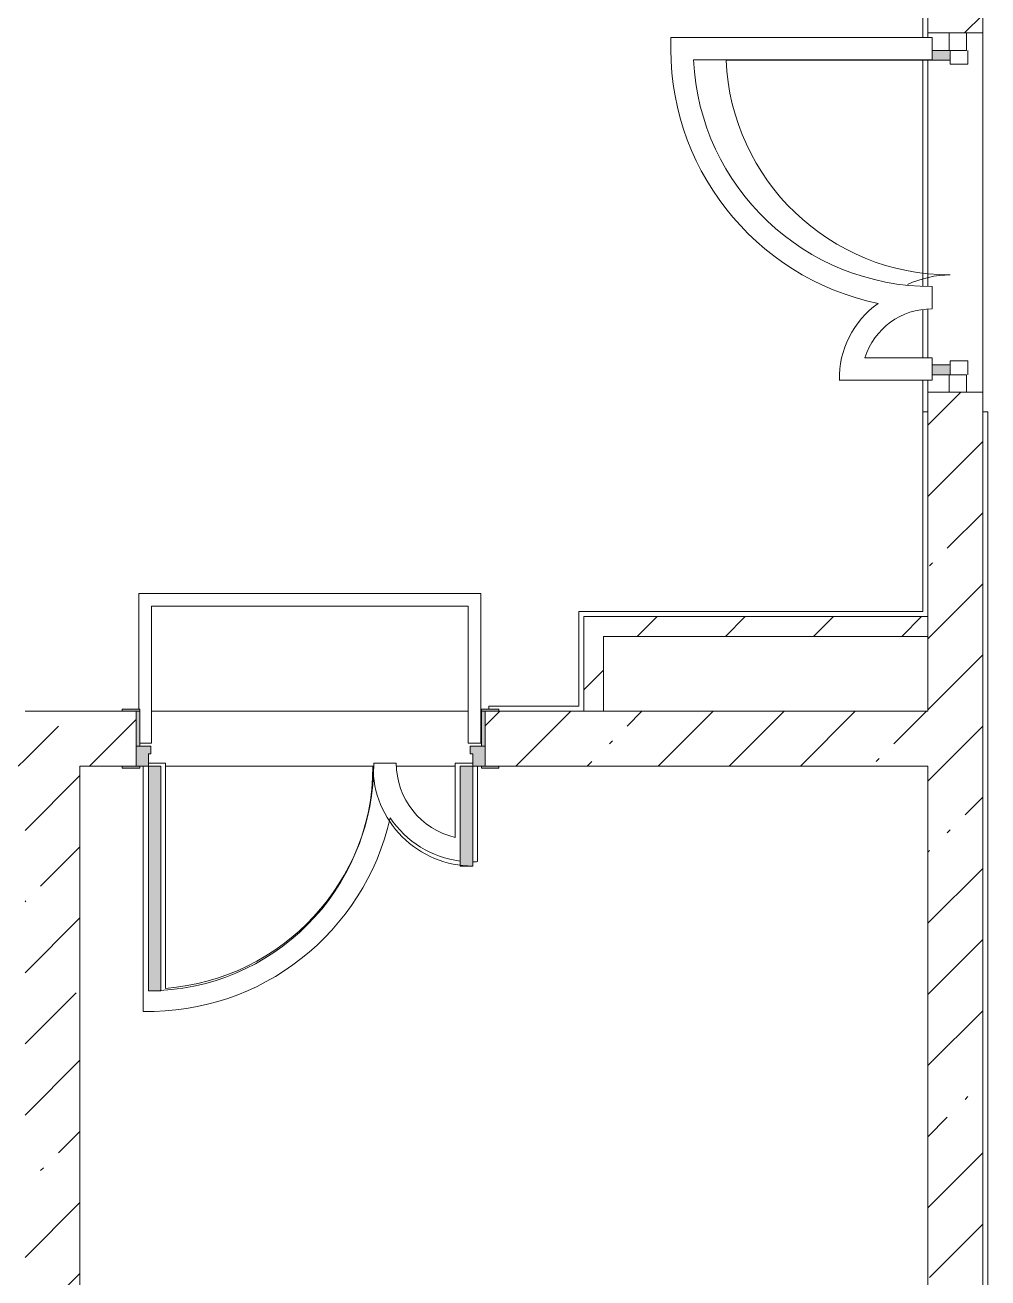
# Model space of a CAD drawing. Header units: millimetres. Extents: x -5507 to 191320, y -8553 to 29000.
# Drawn here: x 134200 to 138061, y 5629 to 10650 of the extents above; entities that cross this region are included whole.
import ezdxf

# ---------------------------------------------------------------- set-up
doc = ezdxf.new("R2010")
doc.units = ezdxf.units.MM
for name, color, linetype, lineweight, true_color in [('A-DETL-GENF-6', 7, 'Continuous', 5, 0xaaaaaa), ('A-DOOR-1', 7, 'Continuous', 5, 0xaaaaaa), ('A-DOOR-2', 7, 'Continuous', 5, 0xe2e2e2), ('A-DOOR-FRAM-1', 7, 'Continuous', 5, 0xe2e2e2), ('A-DOOR-FRAM-2', 7, 'Continuous', 5, 0xaaaaaa), ('A-FLOR-2', 7, 'Continuous', 5, 0xaaaaaa)]:
    doc.layers.add(name, color=color, linetype=linetype, lineweight=lineweight, true_color=true_color)
for name, color, linetype, lineweight in [('A-GLAZ-CWMG-1', 7, 'Continuous', 5), ('A-WALL', 7, 'Continuous', 9), ('I-WALL-2', 7, 'Continuous', 5), ('S-STRS', 7, 'Continuous', 5)]:
    doc.layers.add(name, color=color, linetype=linetype, lineweight=lineweight)
pattern_1 = [(45, (62340, 0), (-285.1231, 285.1231), []), (45, (62625.1, 0), (-285.1231, 285.1231), [504.031, -100.806, 16.764, -84.042])]
pattern_2 = [(45, (62339.98, 0), (-176.7767, 176.7767), [])]

# ---------------------------------------------------------------- blocks, each defined once
blk = doc.blocks.new('110_Дверь_СКБ_2Ст - Д-1 Лестничная клетка EIS60-24319353-3_5_1_птичка')
at = {"layer": 'A-DOOR-2'}
for points in [[(612.5, 1010), (612.5, 110), (662.5, 110), (662.5, 1010)], [(-628.7, 510), (-637.5, 510), (-637.5, 110), (-587.5, 110), (-587.5, 510)], [(712.5, 30), (697.5, 30), (697.5, -110), (712.5, -110)]]:
    blk.add_hatch(color=256, dxfattribs=at).paths.add_polyline_path(points)
h = blk.add_hatch(color=256, dxfattribs=at)
h.paths.add_polyline_path([(662.5, 110), (662.5, 60), (652.5, 60), (652.5, 30), (712.5, 30), (712.5, 110)])
h.paths.add_polyline_path([(-637.5, 110), (-687.5, 110), (-687.5, 30), (-627.5, 30), (-628.7, 60), (-637.5, 60)])
at = {"layer": 'A-DOOR-FRAM-1'}
for points in [[(-742.5, 118), (-742.5, 110), (-672.5, 110), (-672.5, 118)], [(697.5, 118), (697.5, 110), (767.5, 110), (767.5, 118)], [(-672.5, 30), (-687.5, 30), (-687.5, -110), (-672.5, -110)], [(-672.5, -110), (-742.5, -110), (-742.5, -118), (-672.5, -118)], [(697.5, -110), (697.5, -118), (767.5, -118), (767.5, -110)]]:
    blk.add_hatch(color=256, dxfattribs=at).paths.add_polyline_path(points)
at = {"layer": 'A-DOOR-1'}
for p, q in [((662.5, 1010), (612.5, 1010)), ((612.5, 1010), (612.5, 110)), ((662.5, 110), (662.5, 1010)), ((-637.5, 510), (-637.5, 110)), ((-587.5, 510), (-637.5, 510)), ((-587.5, 110), (-587.5, 510)), ((-637.5, 110), (-587.5, 110)), ((612.5, 110), (662.5, 110))]:
    blk.add_line(p, q, dxfattribs=at)
for centre, radius, start, end in [((662.5, 110), 900, 90, 180), ((-637.5, 110), 400, 360, 90)]:
    blk.add_arc(centre, radius, start, end, dxfattribs=at)
at = {"layer": 'A-DOOR-FRAM-2'}
for p, q in [((-672.5, 118), (-742.5, 118)), ((-742.5, 118), (-742.5, 110)), ((-742.5, 110), (-672.5, 110)), ((-637.5, 110), (-687.5, 110)), ((-687.5, 110), (-687.5, 30)), ((-672.5, 110), (-672.5, 118)), ((-637.5, 60), (-637.5, 110)), ((662.5, 110), (662.5, 60)), ((712.5, 110), (662.5, 110)), ((767.5, 118), (697.5, 118)), ((697.5, 118), (697.5, 110)), ((697.5, 110), (767.5, 110)), ((712.5, 30), (712.5, 110)), ((767.5, 110), (767.5, 118)), ((-627.5, 60), (-637.5, 60)), ((-627.5, 30), (-627.5, 60)), ((662.5, 60), (652.5, 60)), ((652.5, 60), (652.5, 30)), ((-687.5, 30), (-627.5, 30)), ((-672.5, 30), (-687.5, 30)), ((-687.5, 30), (-687.5, -110)), ((-672.5, -110), (-672.5, 30)), ((652.5, 30), (712.5, 30)), ((712.5, 30), (697.5, 30)), ((697.5, 30), (697.5, -110)), ((712.5, -110), (712.5, 30)), ((-672.5, -110), (-742.5, -110)), ((-742.5, -110), (-742.5, -118)), ((-742.5, -118), (-672.5, -118)), ((-687.5, -110), (-672.5, -110)), ((-672.5, -118), (-672.5, -110)), ((697.5, -110), (712.5, -110)), ((767.5, -110), (697.5, -110)), ((697.5, -110), (697.5, -118)), ((697.5, -118), (767.5, -118)), ((767.5, -118), (767.5, -110))]:
    blk.add_line(p, q, dxfattribs=at)
blk = doc.blocks.new('Прямоугольный импост - 50 x 70 мм-32306832-3_5_1_птичка')
at = {"layer": 'A-GLAZ-CWMG-1'}
for p, q in [((-70, 35), (0, 35)), ((-70, -35), (-70, 35)), ((0, 35), (0, -35)), ((0, -35), (-70, -35))]:
    blk.add_line(p, q, dxfattribs=at)
blk = doc.blocks.new('Дверь_Витражная_остекление_ - ДВН_ДАО_Главный вход_1200 в свету Д-22 _п_-32306833-3_5_1_птичка')
at = {"layer": 'A-DOOR-2'}
for points in [[(-610, -35), (-610, -30), (-650, -35), (-650, -103), (-611.7, -103), (-610, -89.5)], [(650, -89.5), (650, -30), (610, -35), (610, -103), (650, -103)]]:
    blk.add_hatch(color=256, dxfattribs=at).paths.add_polyline_path(points)
at = {"layer": 'A-DETL-GENF-6'}
for p, q in [((-650, 40), (-595, 40)), ((-595, 40), (-595, -30)), ((650, 40), (595, 40)), ((595, 40), (595, -30)), ((-610, -30), (-650, -30)), ((-595, -30), (-650, -30)), ((-650, -35), (-650, -103)), ((-610, -930), (-610, -30)), ((595, -30), (650, -30)), ((610, -30), (610, -103)), ((650, -30), (610, -30)), ((650, -103), (650, -35))]:
    blk.add_line(p, q, dxfattribs=at)
at = {"layer": 'A-DOOR-1'}
for p, q in [((-650, -103), (-650, -35)), ((650, -103), (650, -35))]:
    blk.add_line(p, q, dxfattribs=at)
for centre, radius, start, end in [((-650, -30), 900, 272.4768, 0), ((650, -30), 400, 180, 205.3454)]:
    blk.add_arc(centre, radius, start, end, dxfattribs=at)
blk = doc.blocks.new('Прямоугольный импост - 50 x 70 мм-32306835-3_5_1_птичка')
at = {"layer": 'A-GLAZ-CWMG-1'}
for p, q in [((0, 35), (-70, 35)), ((-70, 35), (-70, -35)), ((0, -35), (0, 35)), ((-70, -35), (0, -35))]:
    blk.add_line(p, q, dxfattribs=at)

msp = doc.modelspace()

# ---------------------------------------------------------------- hatches: boundary and pattern name
at = {"layer": 'I-WALL-2'}
h = msp.add_hatch(dxfattribs=at)
h.set_pattern_fill('FP_62', color=256, style=0, pattern_type=2)
h.set_pattern_definition(pattern_1)
h.paths.add_polyline_path([(137850.5, 7900), (138040, 7900), (138040, 9179), (137820, 9179), (137820, 7900)])
h.paths.add_polyline_path([(137820, 10619), (138040, 10619), (138040, 10900), (137820, 10900)])
h = msp.add_hatch(dxfattribs=at)
h.set_pattern_fill('FP_67', color=256, style=0, pattern_type=2)
h.set_pattern_definition(pattern_2)
h.paths.add_polyline_path([(136520, 7900), (136520, 8280), (136440, 8280), (136440, 7900)])
h = msp.add_hatch(dxfattribs=at)
h.set_pattern_fill('FP_67', color=256, style=0, pattern_type=2)
h.set_pattern_definition(pattern_2)
h.paths.add_polyline_path([(137820, 8200), (137820, 8280), (136520, 8280), (136520, 8200)])
h = msp.add_hatch(dxfattribs=at)
h.set_pattern_fill('FP_62', color=256, style=0, pattern_type=2)
h.set_pattern_definition(pattern_1)
h.paths.add_polyline_path([(129900, 7680), (130600, 7680), (130600, 7900), (129200, 7900), (129200, 7680), (129820, 7680)])
h.paths.add_polyline_path([(134121.8, 7680), (134200, 7680), (134200, 7900), (134000, 7900), (134000, 7680), (134030, 7680)])
h.paths.add_polyline_path([(131700, 7680), (133050, 7680), (133050, 7900), (131700, 7900), (131700, 7751.3)])
h = msp.add_hatch(dxfattribs=at)
h.set_pattern_fill('FP_62', color=256, style=0, pattern_type=2)
h.set_pattern_definition(pattern_1)
h.paths.add_polyline_path([(136100, 7680), (137820, 7680), (137820, 7900), (136045, 7900), (136045, 7680)])
h.paths.add_polyline_path([(134590, 7680), (134645, 7680), (134645, 7900), (134200, 7900), (134200, 7680), (134420, 7680)])
h = msp.add_hatch(dxfattribs=at)
h.set_pattern_fill('FP_62', color=256, style=0, pattern_type=2)
h.set_pattern_definition(pattern_1)
h.paths.add_polyline_path([(137850.5, 120), (138040, 120), (138040, 350), (137820, 350), (137820, 120)])
h.paths.add_polyline_path([(137850.5, 1150), (138040, 1150), (138040, 3550), (137820, 3550), (137820, 1150)])
h.paths.add_polyline_path([(137820, 4050), (138040, 4050), (138040, 7900), (137820, 7900), (137820, 4280.5)])
h = msp.add_hatch(dxfattribs=at)
h.set_pattern_fill('FP_62', color=256, style=0, pattern_type=2)
h.set_pattern_definition(pattern_1)
h.paths.add_polyline_path([(134200, 120), (134420, 120), (134420, 7680), (134200, 7680), (134200, 1966.6)])

# ---------------------------------------------------------------- linework, layer by layer
at = {"layer": 'A-FLOR-2'}
for p, q in [((137800, 10880), (137800, 10600.7)), ((137837, 10600.7), (136789.9, 10600.7)), ((137837, 10510.7), (137837, 10600.7)), ((136880.1, 10510.7), (137837, 10510.7)), ((137800, 9604.5), (137800, 10510.7)), ((137837, 9512.6), (137837, 9602.6)), ((137800, 9316.6), (137800, 9509.1)), ((137837, 9316.6), (137567.6, 9316.6)), ((137837, 9226.6), (137837, 9316.6)), ((137465, 9226.6), (137837, 9226.6)), ((137800, 9226.6), (137800, 8300)), ((137800, 9100), (137820, 9100)), ((138040, 9100), (138061, 9100)), ((138061, 9100), (138061, 4070)), ((136026.9, 8371.9), (134656.9, 8371.9)), ((134656.9, 8371.9), (134656.9, 7908)), ((136026.9, 7771.9), (136026.9, 8371.9)), ((134706.9, 7771.9), (134706.9, 8321.9)), ((134706.9, 8321.9), (135976.9, 8321.9)), ((135976.9, 8321.9), (135976.9, 7771.9)), ((136420, 7920), (136420, 8300)), ((136420, 8300), (137800, 8300)), ((136060, 7908), (136060, 7920)), ((136060, 7920), (136420, 7920)), ((134660, 7771.9), (134706.9, 7771.9)), ((135976.9, 7771.9), (136026.9, 7771.9)), ((134763.5, 7691.9), (134695, 7691.9)), ((134763.5, 6789.7), (134763.5, 7691.9)), ((135688.5, 7691.9), (135598.5, 7691.9)), ((135995, 7691.9), (135924.6, 7691.9)), ((135924.6, 7691.9), (135924.6, 7394.8)), ((134673.5, 7680), (134673.5, 6697.1)), ((134763.5, 7680), (135597.8, 7680)), ((135689.6, 7680), (135924.6, 7680)), ((136014.6, 7297.5), (136014.6, 7680))]:
    msp.add_line(p, q, dxfattribs=at)
for centre, radius, start, end in [((137834, 10557.6), 1045, 177.6359, 258.2159), ((137834, 10557.6), 955, 182.8146, 270.18), ((137834, 9233.6), 369, 125.3351, 181.0844), ((137834, 9233.6), 279, 89.3839, 162.6895), ((134693.5, 7691.9), 905, 274.4369, 360), ((135993.5, 7691.9), 305, 180, 256.9573), ((134693.5, 7691.9), 995, 268.8489, 347.3295), ((135993.5, 7691.9), 395, 213.5405, 262.9444), ((135993.5, 7691.9), 395, 270.2143, 273.072)]:
    msp.add_arc(centre, radius, start, end, dxfattribs=at)
at = {"layer": 'A-WALL'}
for p, q in [((137820, 8200), (137820, 8280)), ((136440, 7900), (136520, 7900))]:
    msp.add_line(p, q, dxfattribs=at)
at = {"layer": 'I-WALL-2'}
for p, q in [((137820, 10900), (137820, 10600.7)), ((138040, 10900), (138040, 7900)), ((137820, 10619), (138040, 10619)), ((137820, 9603.5), (137820, 10510.7)), ((137820, 9316.6), (137820, 9511)), ((137820, 9226.6), (137820, 8280)), ((138040, 9179), (137820, 9179)), ((136440, 8280), (136440, 7900)), ((137820, 8280), (136440, 8280)), ((136520, 7900), (136520, 8200)), ((136520, 8200), (137820, 8200)), ((137820, 8200), (137820, 7900)), ((134590, 7900), (134200, 7900)), ((134706.9, 7900), (135976.9, 7900)), ((136440, 7900), (136100, 7900)), ((137820, 7900), (136520, 7900)), ((138040, 4050), (138040, 7900)), ((134420, 120), (134420, 7680)), ((134420, 7680), (134590, 7680)), ((135597.8, 7680), (134763.5, 7680)), ((135924.6, 7680), (135689.6, 7680)), ((136100, 7680), (137820, 7680)), ((137820, 7680), (137820, 4050))]:
    msp.add_line(p, q, dxfattribs=at)
at = {"layer": 'S-STRS'}
for p, q in [((135597.8, 7680), (134763.5, 7680)), ((135924.6, 7680), (135689.6, 7680))]:
    msp.add_line(p, q, dxfattribs=at)

# ---------------------------------------------------------------- block references
at = {"layer": 'A-DOOR-1'}
for name, p, rotation in [('Дверь_Витражная_остекление_ - ДВН_ДАО_Главный вход_1200 в свету Д-22 _п_-32306833-3_5_1_птичка', (137940, 9899), 269.9999999999994), ('110_Дверь_СКБ_2Ст - Д-1 Лестничная клетка EIS60-24319353-3_5_1_птичка', (135357.5, 7790), 180)]:
    msp.add_blockref(name, p, dxfattribs=dict(at, rotation=rotation))
at = {"layer": 'A-GLAZ-CWMG-1', "rotation": 89.99999999999942}
msp.add_blockref('Прямоугольный импост - 50 x 70 мм-32306835-3_5_1_птичка', (137940, 10619), dxfattribs=at)
at = {"layer": 'A-GLAZ-CWMG-1', "extrusion": (0, 0, -1), "rotation": 270.0000000000006}
msp.add_blockref('Прямоугольный импост - 50 x 70 мм-32306832-3_5_1_птичка', (-137940, 9179), dxfattribs=at)

doc.saveas('drawing.dxf')
